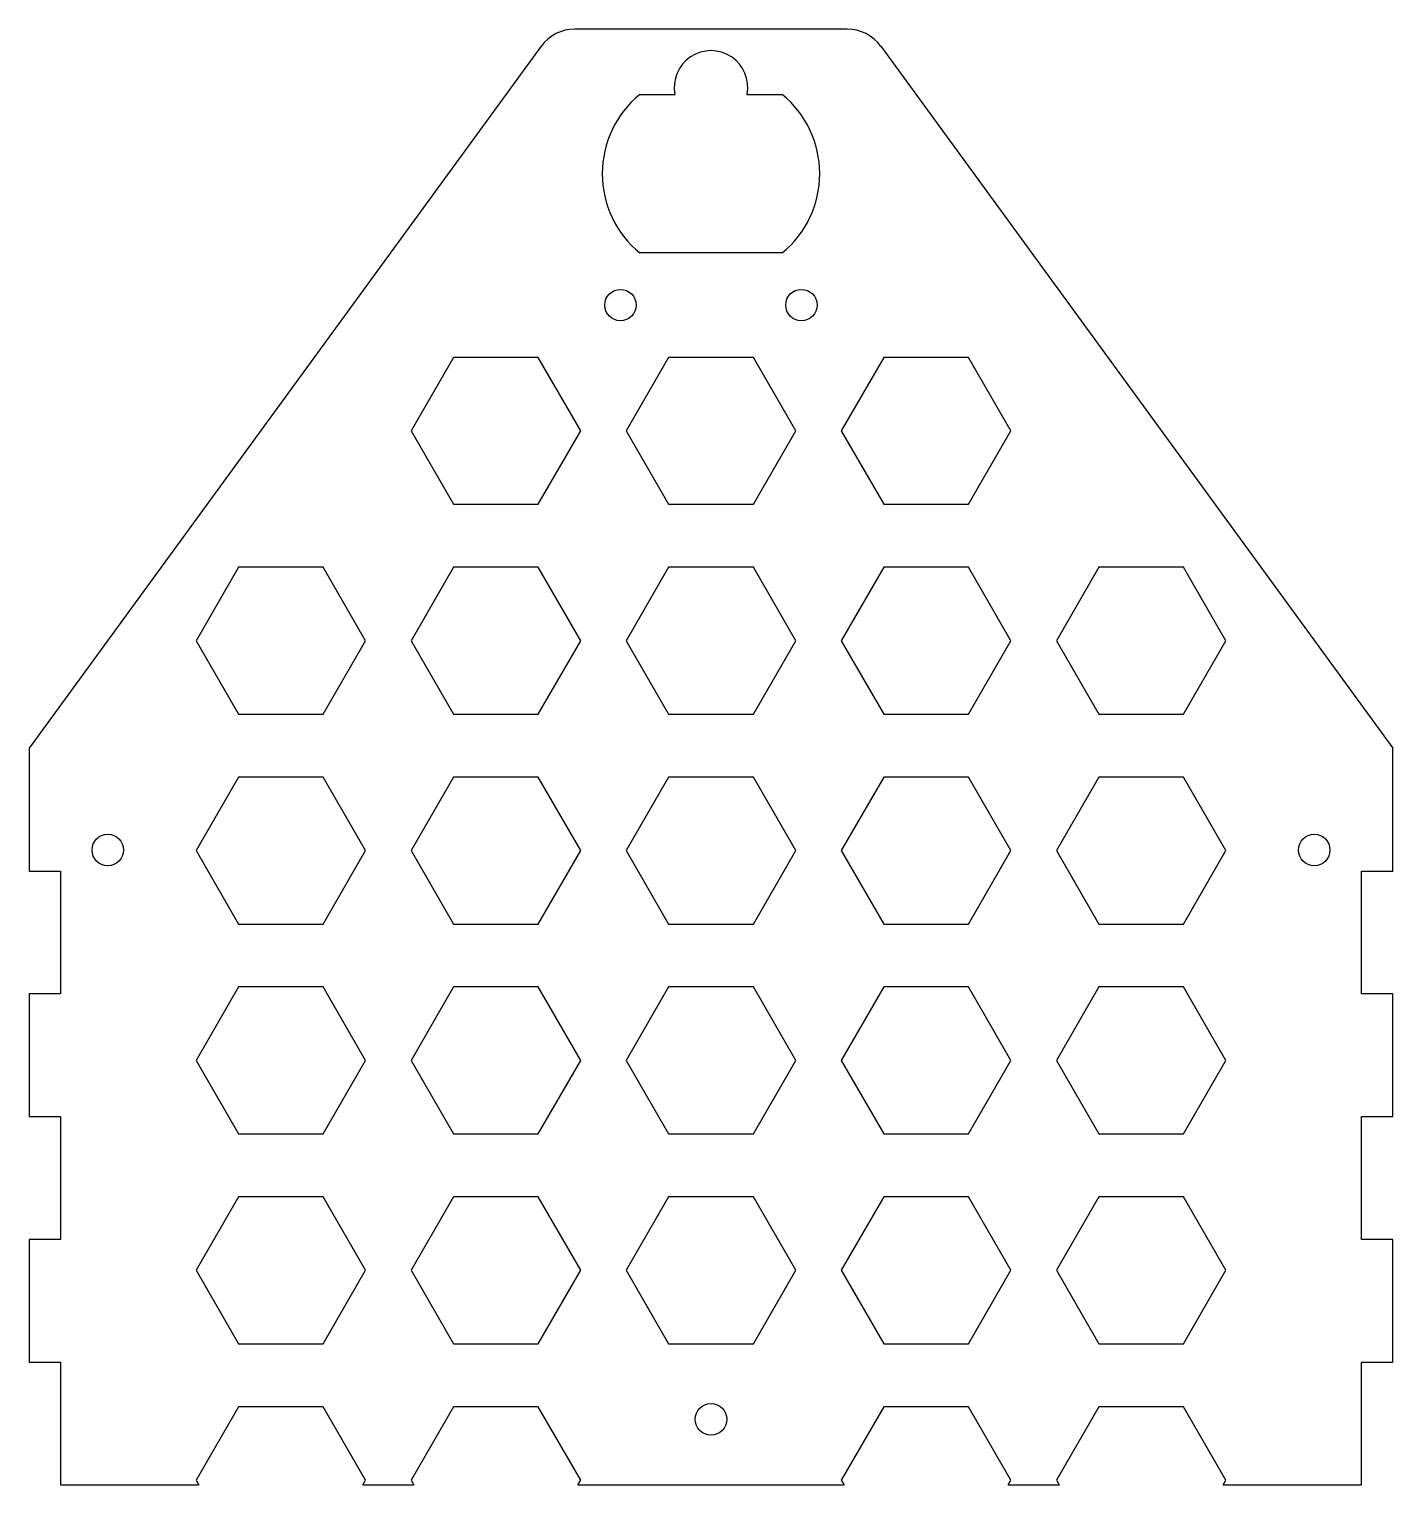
# Model space of a CAD drawing. Extents: x 382 to 512, y -82 to 57.
import ezdxf

# ---------------------------------------------------------------- set-up
doc = ezdxf.new("R2010")
doc.units = 0
doc.layers.add('VISIBLE', color=7, linetype='CONTINUOUS')

msp = doc.modelspace()

# ---------------------------------------------------------------- linework, layer by layer
at = {"layer": 'VISIBLE'}
for p, q in [((460.27, 56.68), (434.33, 56.68)), ((431.1, 55.04), (382.3, -11.85)), ((463.5, 55.04), (512.3, -11.85)), ((440.5, 50.45), (443.87, 50.45)), ((450.73, 50.45), (454.1, 50.45)), ((454.1, 35.35), (440.5, 35.35)), ((422.76, 25.4), (418.72, 18.4)), ((430.84, 25.4), (422.76, 25.4)), ((434.88, 18.4), (430.84, 25.4)), ((443.26, 25.4), (439.22, 18.4)), ((451.34, 25.4), (443.26, 25.4)), ((455.38, 18.4), (451.34, 25.4)), ((463.76, 25.4), (459.72, 18.4)), ((471.84, 25.4), (463.76, 25.4)), ((475.88, 18.4), (471.84, 25.4)), ((418.72, 18.4), (422.76, 11.4)), ((430.84, 11.4), (434.88, 18.4)), ((439.22, 18.4), (443.26, 11.4)), ((451.34, 11.4), (455.38, 18.4)), ((459.72, 18.4), (463.76, 11.4)), ((471.84, 11.4), (475.88, 18.4)), ((422.76, 11.4), (430.84, 11.4)), ((443.26, 11.4), (451.34, 11.4)), ((463.76, 11.4), (471.84, 11.4)), ((402.26, 5.4), (398.22, -1.6)), ((410.34, 5.4), (402.26, 5.4)), ((414.38, -1.6), (410.34, 5.4)), ((422.76, 5.4), (418.72, -1.6)), ((430.84, 5.4), (422.76, 5.4)), ((434.88, -1.6), (430.84, 5.4)), ((443.26, 5.4), (439.22, -1.6)), ((451.34, 5.4), (443.26, 5.4)), ((455.38, -1.6), (451.34, 5.4)), ((463.76, 5.4), (459.72, -1.6)), ((471.84, 5.4), (463.76, 5.4)), ((475.88, -1.6), (471.84, 5.4)), ((484.26, 5.4), (480.22, -1.6)), ((492.34, 5.4), (484.26, 5.4)), ((496.38, -1.6), (492.34, 5.4)), ((398.22, -1.6), (402.26, -8.6)), ((410.34, -8.6), (414.38, -1.6)), ((418.72, -1.6), (422.76, -8.6)), ((430.84, -8.6), (434.88, -1.6)), ((439.22, -1.6), (443.26, -8.6)), ((451.34, -8.6), (455.38, -1.6)), ((459.72, -1.6), (463.76, -8.6)), ((471.84, -8.6), (475.88, -1.6)), ((480.22, -1.6), (484.26, -8.6)), ((492.34, -8.6), (496.38, -1.6)), ((402.26, -8.6), (410.34, -8.6)), ((422.76, -8.6), (430.84, -8.6)), ((443.26, -8.6), (451.34, -8.6)), ((463.76, -8.6), (471.84, -8.6)), ((484.26, -8.6), (492.34, -8.6)), ((382.3, -11.85), (382.3, -23.55)), ((512.3, -23.55), (512.3, -11.85)), ((402.26, -14.6), (398.22, -21.6)), ((410.34, -14.6), (402.26, -14.6)), ((414.38, -21.6), (410.34, -14.6)), ((422.76, -14.6), (418.72, -21.6)), ((430.84, -14.6), (422.76, -14.6)), ((434.88, -21.6), (430.84, -14.6)), ((443.26, -14.6), (439.22, -21.6)), ((451.34, -14.6), (443.26, -14.6)), ((455.38, -21.6), (451.34, -14.6)), ((463.76, -14.6), (459.72, -21.6)), ((471.84, -14.6), (463.76, -14.6)), ((475.88, -21.6), (471.84, -14.6)), ((484.26, -14.6), (480.22, -21.6)), ((492.34, -14.6), (484.26, -14.6)), ((496.38, -21.6), (492.34, -14.6)), ((398.22, -21.6), (402.26, -28.6)), ((410.34, -28.6), (414.38, -21.6)), ((418.72, -21.6), (422.76, -28.6)), ((430.84, -28.6), (434.88, -21.6)), ((439.22, -21.6), (443.26, -28.6)), ((451.34, -28.6), (455.38, -21.6)), ((459.72, -21.6), (463.76, -28.6)), ((471.84, -28.6), (475.88, -21.6)), ((480.22, -21.6), (484.26, -28.6)), ((492.34, -28.6), (496.38, -21.6)), ((382.3, -23.55), (385.3, -23.55)), ((385.3, -23.55), (385.3, -35.25)), ((509.3, -35.25), (509.3, -23.55)), ((509.3, -23.55), (512.3, -23.55)), ((402.26, -28.6), (410.34, -28.6)), ((422.76, -28.6), (430.84, -28.6)), ((443.26, -28.6), (451.34, -28.6)), ((463.76, -28.6), (471.84, -28.6)), ((484.26, -28.6), (492.34, -28.6)), ((402.26, -34.6), (398.22, -41.6)), ((410.34, -34.6), (402.26, -34.6)), ((414.38, -41.6), (410.34, -34.6)), ((422.76, -34.6), (418.72, -41.6)), ((430.84, -34.6), (422.76, -34.6)), ((434.88, -41.6), (430.84, -34.6)), ((443.26, -34.6), (439.22, -41.6)), ((451.34, -34.6), (443.26, -34.6)), ((455.38, -41.6), (451.34, -34.6)), ((463.76, -34.6), (459.72, -41.6)), ((471.84, -34.6), (463.76, -34.6)), ((475.88, -41.6), (471.84, -34.6)), ((484.26, -34.6), (480.22, -41.6)), ((492.34, -34.6), (484.26, -34.6)), ((496.38, -41.6), (492.34, -34.6)), ((385.3, -35.25), (382.3, -35.25)), ((382.3, -35.25), (382.3, -46.95)), ((512.3, -35.25), (509.3, -35.25)), ((512.3, -46.95), (512.3, -35.25)), ((398.22, -41.6), (402.26, -48.6)), ((410.34, -48.6), (414.38, -41.6)), ((418.72, -41.6), (422.76, -48.6)), ((430.84, -48.6), (434.88, -41.6)), ((439.22, -41.6), (443.26, -48.6)), ((451.34, -48.6), (455.38, -41.6)), ((459.72, -41.6), (463.76, -48.6)), ((471.84, -48.6), (475.88, -41.6)), ((480.22, -41.6), (484.26, -48.6)), ((492.34, -48.6), (496.38, -41.6)), ((382.3, -46.95), (385.3, -46.95)), ((385.3, -46.95), (385.3, -58.65)), ((509.3, -58.65), (509.3, -46.95)), ((509.3, -46.95), (512.3, -46.95)), ((402.26, -48.6), (410.34, -48.6)), ((422.76, -48.6), (430.84, -48.6)), ((443.26, -48.6), (451.34, -48.6)), ((463.76, -48.6), (471.84, -48.6)), ((484.26, -48.6), (492.34, -48.6)), ((402.26, -54.6), (398.22, -61.6)), ((410.34, -54.6), (402.26, -54.6)), ((414.38, -61.6), (410.34, -54.6)), ((422.76, -54.6), (418.72, -61.6)), ((430.84, -54.6), (422.76, -54.6)), ((434.88, -61.6), (430.84, -54.6)), ((443.26, -54.6), (439.22, -61.6)), ((451.34, -54.6), (443.26, -54.6)), ((455.38, -61.6), (451.34, -54.6)), ((463.76, -54.6), (459.72, -61.6)), ((471.84, -54.6), (463.76, -54.6)), ((475.88, -61.6), (471.84, -54.6)), ((484.26, -54.6), (480.22, -61.6)), ((492.34, -54.6), (484.26, -54.6)), ((496.38, -61.6), (492.34, -54.6)), ((385.3, -58.65), (382.3, -58.65)), ((382.3, -58.65), (382.3, -70.35)), ((512.3, -58.65), (509.3, -58.65)), ((512.3, -70.35), (512.3, -58.65)), ((398.22, -61.6), (402.26, -68.6)), ((410.34, -68.6), (414.38, -61.6)), ((418.72, -61.6), (422.76, -68.6)), ((430.84, -68.6), (434.88, -61.6)), ((439.22, -61.6), (443.26, -68.6)), ((451.34, -68.6), (455.38, -61.6)), ((459.72, -61.6), (463.76, -68.6)), ((471.84, -68.6), (475.88, -61.6)), ((480.22, -61.6), (484.26, -68.6)), ((492.34, -68.6), (496.38, -61.6)), ((402.26, -68.6), (410.34, -68.6)), ((422.76, -68.6), (430.84, -68.6)), ((443.26, -68.6), (451.34, -68.6)), ((463.76, -68.6), (471.84, -68.6)), ((484.26, -68.6), (492.34, -68.6)), ((382.3, -70.35), (385.3, -70.35)), ((385.3, -70.35), (385.3, -82.05)), ((509.3, -82.05), (509.3, -70.35)), ((509.3, -70.35), (512.3, -70.35)), ((402.26, -74.6), (398.22, -81.6)), ((410.34, -74.6), (402.26, -74.6)), ((414.38, -81.6), (410.34, -74.6)), ((422.76, -74.6), (418.72, -81.6)), ((430.84, -74.6), (422.76, -74.6)), ((434.88, -81.6), (430.84, -74.6)), ((463.76, -74.6), (459.72, -81.6)), ((471.84, -74.6), (463.76, -74.6)), ((475.88, -81.6), (471.84, -74.6)), ((484.26, -74.6), (480.22, -81.6)), ((492.34, -74.6), (484.26, -74.6)), ((496.38, -81.6), (492.34, -74.6)), ((398.22, -81.6), (398.48, -82.05)), ((414.12, -82.05), (414.38, -81.6)), ((418.72, -81.6), (418.98, -82.05)), ((434.62, -82.05), (434.88, -81.6)), ((459.72, -81.6), (459.98, -82.05)), ((475.62, -82.05), (475.88, -81.6)), ((480.22, -81.6), (480.48, -82.05)), ((496.12, -82.05), (496.38, -81.6)), ((385.3, -82.05), (398.48, -82.05)), ((414.12, -82.05), (418.98, -82.05)), ((434.62, -82.05), (459.98, -82.05)), ((475.62, -82.05), (480.48, -82.05)), ((496.12, -82.05), (509.3, -82.05))]:
    msp.add_line(p, q, dxfattribs=at)
for centre in [(438.67, 30.38), (455.92, 30.38), (389.8, -21.55), (504.8, -21.55), (447.3, -75.8)]:
    msp.add_circle(centre, 1.5, dxfattribs=at)
for centre, radius, start, end in [((434.33, 52.68), 4, 90, 143.885), ((460.27, 52.68), 4, 36.115, 90), ((447.3, 51.13), 3.5, 348.8782, 191.1218), ((446.73, 42.9), 9.79, 129.5103, 230.4897), ((447.87, 42.9), 9.79, 309.5103, 50.4897)]:
    msp.add_arc(centre, radius, start, end, dxfattribs=at)

doc.saveas('drawing.dxf')
